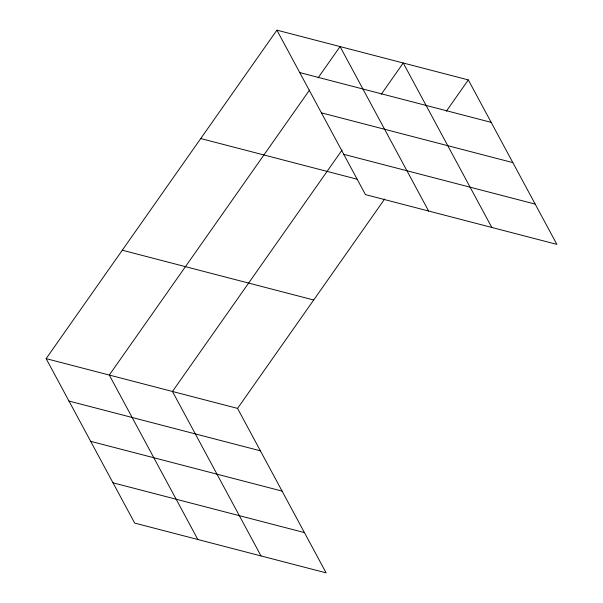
<?xml version="1.0" encoding="UTF-8"?>
<svg xmlns="http://www.w3.org/2000/svg" width="603" height="603" viewBox="0 0 603 603"><rect width="100%" height="100%" fill="white"/><g stroke="black" fill="none" stroke-linecap="round" stroke-linejoin="round"><path stroke-width="0.9" d="M46.13 358.627L237.552 408.397L326.102 572.85L134.68 523.08L46.13 358.627L276.898 30.15L468.32 79.92L556.87 244.373L365.448 194.603L276.898 30.15M309.505 90.088L109.294 375.051L197.844 539.504M318.083 77.87L340.069 46.574L428.62 211.027M342.105 150.019L172.466 391.475L261.016 555.928M381.254 94.294L403.241 62.998L491.792 227.452M237.552 408.397L384.646 199.028M446.333 111.216L468.32 79.92M299.744 72.579L491.166 122.349M321.429 112.844L512.851 162.614M343.77 154.33L535.193 204.108M200.746 138.547L356.916 179.151M122.281 250.23L313.703 300M68.968 401.055L260.398 450.825M90.654 441.321L282.076 491.091M112.995 482.807L304.417 532.585"/></g></svg>
